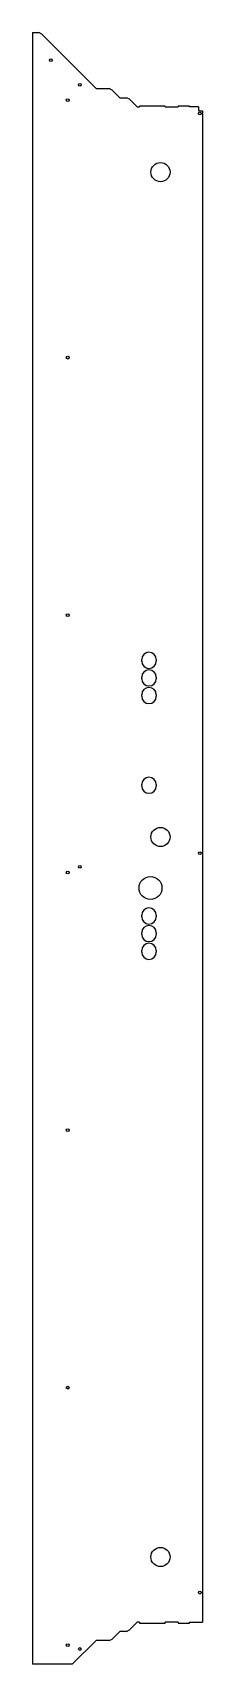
# Model space of a CAD drawing. Header units: millimetres. Extents: x -16 to 206, y -956 to 1172.
import ezdxf

# ---------------------------------------------------------------- set-up
doc = ezdxf.new("R2010")
doc.units = ezdxf.units.MM

msp = doc.modelspace()

# ---------------------------------------------------------------- linework, layer by layer
at = {"color": 7, "linetype": 'Continuous', "lineweight": 25}
for p, q in [((-15.9, 1172), (-15.9, -956)), ((-15.9, 1172), (-7.9, 1172)), ((-4, 1170), (-7.9, 1172)), ((-4, 1170), (67, 1099)), ((67, 1099), (84.3, 1099)), ((88.2, 1097), (84.3, 1099)), ((88.2, 1097), (98.2, 1087)), ((98.2, 1087), (107, 1087)), ((110.9, 1085), (107, 1087)), ((110.9, 1085), (120.9, 1075)), ((120.9, 1075), (123.7, 1075)), ((123.7, 1076.2), (123.7, 1075)), ((157.2, 1076.2), (123.7, 1076.2)), ((157.2, 1075), (157.2, 1076.2)), ((157.2, 1075), (174.2, 1075)), ((174.2, 1076.2), (174.2, 1075)), ((189.2, 1076.2), (174.2, 1076.2)), ((189.2, 1075), (189.2, 1076.2)), ((201, 1075), (189.2, 1075)), ((201, 1075), (201, 1070)), ((201, 1070), (206, 1070)), ((206, 1070), (206, -901)), ((126.7, 352.4), (126.7, 354.4)), ((145.7, 354.4), (145.7, 352.4)), ((126.7, 329.4), (126.7, 331.4)), ((145.7, 331.4), (145.7, 329.4)), ((126.7, 306.4), (126.7, 308.4)), ((145.7, 308.4), (145.7, 306.4)), ((126.7, 189.4), (126.7, 191.4)), ((145.7, 191.4), (145.7, 189.4)), ((126.7, 18.9), (126.7, 20.9)), ((145.7, 20.9), (145.7, 18.9)), ((126.7, -4), (126.7, -2)), ((145.7, -2), (145.7, -4)), ((126.7, -27.1), (126.7, -25.1)), ((145.7, -25.1), (145.7, -27.1)), ((98.2, -913), (88.2, -923)), ((107, -913), (98.2, -913)), ((107, -913), (110.9, -911)), ((120.9, -901), (110.9, -911)), ((123.7, -901), (120.9, -901)), ((123.7, -901), (123.7, -902.2)), ((123.7, -902.2), (157.2, -902.2)), ((174.2, -901), (157.2, -901)), ((157.2, -902.2), (157.2, -901)), ((174.2, -901), (174.2, -902.2)), ((174.2, -902.2), (189.2, -902.2)), ((189.2, -901), (206, -901)), ((189.2, -902.2), (189.2, -901)), ((67, -925), (36, -956)), ((84.3, -925), (67, -925)), ((84.3, -925), (88.2, -923)), ((36, -956), (-15.9, -956))]:
    msp.add_line(p, q, dxfattribs=at)
for centre, radius in [((8, 1136), 1.8), ((30, 1084), 1.8), ((46, 1104), 1.8), ((202.5, 1066.5), 1.8), ((151.2, 990), 12.5), ((30, 748.1), 1.8), ((30, 412.3), 1.8), ((151.2, 123), 12.5), ((46, 84), 1.8), ((202.5, 102), 1.8), ((30, 76.5), 1.8), ((138.2, 56.5), 15), ((30, -259.4), 1.8), ((30, -595.2), 1.8), ((151.2, -816), 12.5), ((202.5, -862.5), 1.8), ((30, -931), 1.8), ((46, -936), 1.8)]:
    msp.add_circle(centre, radius, dxfattribs=at)
for centre, start, end in [((136.2, 354.4), 0, 180), ((136.2, 352.4), 180, 0), ((136.2, 331.4), 0, 180), ((136.2, 329.4), 180, 0), ((136.2, 308.4), 0, 180), ((136.2, 306.4), 180, 0), ((136.2, 191.4), 0, 180), ((136.2, 189.4), 180, 0), ((136.2, 20.9), 0, 180), ((136.2, 18.9), 180, 0), ((136.2, -2), 0, 180), ((136.2, -4), 180, 0), ((136.2, -25.1), 0, 180), ((136.2, -27.1), 180, 360)]:
    msp.add_arc(centre, 9.5, start, end, dxfattribs=at)

doc.saveas('drawing.dxf')
